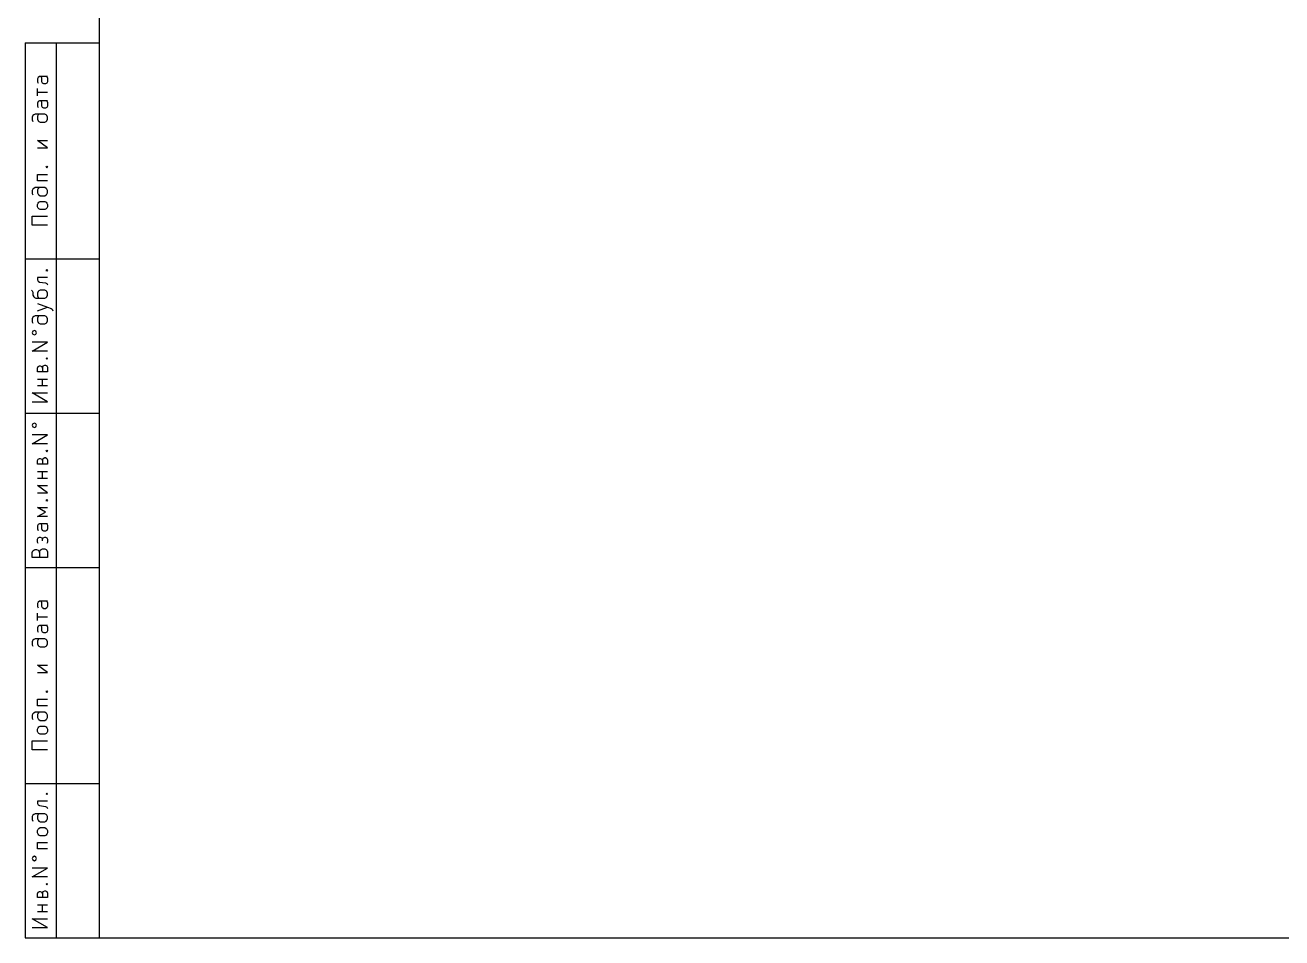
# Model space of a CAD drawing. Extents: x 8 to 415, y -296 to -5.
# Drawn here: x 8 to 211.5, y -292 to -144.1 of the extents above; entities that cross this region are included whole.
import ezdxf

# ---------------------------------------------------------------- set-up
doc = ezdxf.new("R2010")
doc.units = 0
doc.layers.add('BLACK', color=7, linetype='CONTINUOUS')

msp = doc.modelspace()

# ---------------------------------------------------------------- linework, layer by layer
at = {"layer": 'BLACK', "linetype": 'CONTINUOUS'}
for p, q in [((20, -5), (20, -292.002)), ((8, -147.002), (20, -147.002)), ((8, -147.002), (8, -292.002)), ((13, -147.002), (13, -292.002)), ((10.0959, -152.597), (9.97688, -152.836)), ((10.334, -152.478), (10.0959, -152.597)), ((11.6435, -152.478), (10.334, -152.478)), ((10.6912, -152.716), (10.5721, -152.478)), ((11.5245, -152.478), (11.6435, -152.716)), ((9.97688, -152.836), (9.97688, -153.312)), ((9.97688, -153.312), (10.0959, -153.55)), ((9.97688, -155.574), (9.97688, -154.383)), ((10.6912, -153.312), (10.6912, -152.716)), ((10.8102, -153.55), (10.6912, -153.312)), ((11.0483, -153.669), (10.8102, -153.55)), ((11.2864, -153.669), (11.0483, -153.669)), ((11.5245, -153.55), (11.2864, -153.669)), ((11.6435, -153.312), (11.5245, -153.55)), ((11.6435, -152.716), (11.6435, -153.312)), ((9.97688, -154.978), (11.6435, -154.978)), ((10.0959, -156.526), (9.97688, -156.764)), ((10.334, -156.407), (10.0959, -156.526)), ((11.6435, -156.407), (10.334, -156.407)), ((10.6912, -156.645), (10.5721, -156.407)), ((10.6912, -157.24), (10.6912, -156.645)), ((11.5245, -156.407), (11.6435, -156.645)), ((11.6435, -156.645), (11.6435, -157.24)), ((9.38164, -158.669), (9.26259, -158.788)), ((9.61974, -158.55), (9.38164, -158.669)), ((11.1674, -158.55), (9.61974, -158.55)), ((9.97688, -156.764), (9.97688, -157.24)), ((9.97688, -157.24), (10.0959, -157.478)), ((10.0959, -158.669), (9.97688, -158.907)), ((10.215, -158.55), (10.0959, -158.669)), ((10.8102, -157.478), (10.6912, -157.24)), ((11.0483, -157.597), (10.8102, -157.478)), ((11.2864, -157.597), (11.0483, -157.597)), ((11.4055, -158.669), (11.1674, -158.55)), ((11.5245, -157.478), (11.2864, -157.597)), ((11.5245, -158.788), (11.4055, -158.669)), ((11.6435, -157.24), (11.5245, -157.478)), ((9.26259, -158.788), (9.14355, -159.026)), ((9.14355, -159.026), (9.14355, -159.502)), ((9.14355, -159.502), (9.26259, -159.74)), ((9.97688, -158.907), (9.97688, -159.383)), ((9.97688, -159.383), (10.0959, -159.621)), ((10.0959, -159.621), (10.215, -159.74)), ((10.215, -159.74), (10.4531, -159.859)), ((10.4531, -159.859), (11.1674, -159.859)), ((11.1674, -159.859), (11.4055, -159.74)), ((11.4055, -159.74), (11.5245, -159.621)), ((11.6435, -159.026), (11.5245, -158.788)), ((11.5245, -159.621), (11.6435, -159.383)), ((11.6435, -159.383), (11.6435, -159.026)), ((11.6435, -164.026), (9.97688, -162.836)), ((9.97688, -162.836), (11.6435, -162.836)), ((9.97688, -164.026), (11.6435, -164.026)), ((9.97688, -169.383), (9.97688, -168.312)), ((9.97688, -168.312), (11.6435, -168.312)), ((11.4055, -167.121), (11.5245, -167.002)), ((11.5245, -167.24), (11.4055, -167.121)), ((11.4055, -167.121), (11.6435, -167.121)), ((11.5245, -167.002), (11.6435, -167.121)), ((11.6435, -167.121), (11.5245, -167.24)), ((9.26259, -170.693), (9.14355, -170.931)), ((9.14355, -170.931), (9.14355, -171.407)), ((9.38164, -170.574), (9.26259, -170.693)), ((9.61974, -170.455), (9.38164, -170.574)), ((11.1674, -170.455), (9.61974, -170.455)), ((11.6435, -169.383), (9.97688, -169.383)), ((10.0959, -170.574), (9.97688, -170.812)), ((9.97688, -170.812), (9.97688, -171.288)), ((10.215, -170.455), (10.0959, -170.574)), ((11.4055, -170.574), (11.1674, -170.455)), ((11.5245, -170.693), (11.4055, -170.574)), ((11.6435, -170.931), (11.5245, -170.693)), ((11.6435, -171.288), (11.6435, -170.931)), ((9.14355, -171.407), (9.26259, -171.645)), ((9.97688, -171.288), (10.0959, -171.526)), ((9.97688, -173.193), (10.0959, -172.955)), ((10.0959, -171.526), (10.215, -171.645)), ((10.0959, -172.955), (10.215, -172.836)), ((10.215, -171.645), (10.4531, -171.764)), ((10.215, -172.836), (10.4531, -172.716)), ((10.4531, -171.764), (11.1674, -171.764)), ((10.4531, -172.716), (11.1674, -172.716)), ((11.1674, -171.764), (11.4055, -171.645)), ((11.1674, -172.716), (11.4055, -172.836)), ((11.4055, -171.645), (11.5245, -171.526)), ((11.4055, -172.836), (11.5245, -172.955)), ((11.5245, -171.526), (11.6435, -171.288)), ((11.5245, -172.955), (11.6435, -173.193)), ((9.97688, -173.55), (9.97688, -173.193)), ((10.0959, -173.788), (9.97688, -173.55)), ((10.215, -173.907), (10.0959, -173.788)), ((10.4531, -174.026), (10.215, -173.907)), ((11.1674, -174.026), (10.4531, -174.026)), ((11.4055, -173.907), (11.1674, -174.026)), ((11.5245, -173.788), (11.4055, -173.907)), ((11.6435, -173.55), (11.5245, -173.788)), ((11.6435, -173.193), (11.6435, -173.55)), ((9.14355, -176.526), (9.14355, -175.097)), ((9.14355, -175.097), (11.6435, -175.097)), ((11.6435, -176.526), (9.14355, -176.526)), ((8, -182.002), (20, -182.002)), ((11.6435, -185.038), (9.97688, -185.038)), ((9.97688, -185.038), (9.97688, -185.395)), ((11.4055, -183.847), (11.5245, -183.728)), ((11.5245, -183.966), (11.4055, -183.847)), ((11.4055, -183.847), (11.6435, -183.847)), ((11.5245, -183.728), (11.6435, -183.847)), ((11.6435, -183.847), (11.5245, -183.966)), ((9.0245, -187.062), (9.14355, -187.181)), ((9.14355, -187.181), (9.26259, -187.419)), ((9.97688, -185.395), (10.0959, -185.633)), ((10.0959, -185.633), (10.334, -185.752)), ((10.215, -187.181), (10.0959, -187.3)), ((10.4531, -187.062), (10.215, -187.181)), ((10.334, -185.752), (11.2864, -185.871)), ((11.1674, -187.062), (10.4531, -187.062)), ((11.4055, -187.181), (11.1674, -187.062)), ((11.2864, -185.871), (11.5245, -185.99)), ((11.5245, -187.3), (11.4055, -187.181)), ((11.5245, -185.99), (11.6435, -186.228)), ((9.26259, -187.419), (9.26259, -187.895)), ((9.26259, -187.895), (9.38164, -188.133)), ((9.38164, -188.133), (9.50069, -188.252)), ((9.50069, -188.252), (9.73879, -188.371)), ((9.73879, -188.371), (11.1674, -188.371)), ((10.0959, -187.3), (9.97688, -187.538)), ((9.97688, -187.538), (9.97688, -188.014)), ((9.97688, -188.014), (10.0959, -188.252)), ((9.97688, -189.205), (11.6435, -189.8)), ((10.0959, -188.252), (10.215, -188.371)), ((11.1674, -188.371), (11.4055, -188.252)), ((11.4055, -188.252), (11.5245, -188.133)), ((11.6435, -187.538), (11.5245, -187.3)), ((11.5245, -188.133), (11.6435, -187.895)), ((11.6435, -187.895), (11.6435, -187.538)), ((9.61974, -191.228), (9.38164, -191.347)), ((11.1674, -191.228), (9.61974, -191.228)), ((9.97688, -190.395), (11.6435, -189.8)), ((10.215, -191.228), (10.0959, -191.347)), ((11.4055, -191.347), (11.1674, -191.228)), ((11.6435, -189.8), (12.2388, -190.038)), ((12.2388, -190.038), (12.3578, -190.157)), ((12.3578, -190.157), (12.4769, -190.395)), ((9.26259, -191.466), (9.14355, -191.705)), ((9.14355, -191.705), (9.14355, -192.181)), ((9.14355, -192.181), (9.26259, -192.419)), ((9.38164, -191.347), (9.26259, -191.466)), ((10.0959, -191.347), (9.97688, -191.586)), ((9.97688, -191.586), (9.97688, -192.062)), ((9.97688, -192.062), (10.0959, -192.3)), ((10.0959, -192.3), (10.215, -192.419)), ((10.215, -192.419), (10.4531, -192.538)), ((10.4531, -192.538), (11.1674, -192.538)), ((11.1674, -192.538), (11.4055, -192.419)), ((11.5245, -191.466), (11.4055, -191.347)), ((11.4055, -192.419), (11.5245, -192.3)), ((11.6435, -191.705), (11.5245, -191.466)), ((11.5245, -192.3), (11.6435, -192.062)), ((11.6435, -192.062), (11.6435, -191.705)), ((9.26259, -193.728), (9.14355, -193.966)), ((9.14355, -193.966), (9.26259, -194.205)), ((9.50069, -193.609), (9.26259, -193.728)), ((9.26259, -194.205), (9.50069, -194.324)), ((9.73879, -193.728), (9.50069, -193.609)), ((9.50069, -194.324), (9.73879, -194.205)), ((9.85783, -193.966), (9.73879, -193.728)), ((9.73879, -194.205), (9.85783, -193.966)), ((9.14355, -196.943), (11.6435, -195.514)), ((11.6435, -195.514), (9.14355, -195.514)), ((11.6435, -196.943), (9.14355, -196.943)), ((10.0959, -199.443), (10.334, -199.324)), ((10.334, -199.324), (10.4531, -199.324)), ((10.4531, -199.324), (10.6912, -199.443)), ((10.8102, -199.681), (10.9293, -199.324)), ((10.9293, -199.324), (11.1674, -199.205)), ((11.1674, -199.205), (11.2864, -199.205)), ((11.2864, -199.205), (11.5245, -199.324)), ((11.4055, -198.133), (11.5245, -198.014)), ((11.5245, -198.252), (11.4055, -198.133)), ((11.4055, -198.133), (11.6435, -198.133)), ((11.5245, -198.014), (11.6435, -198.133)), ((11.6435, -198.133), (11.5245, -198.252)), ((11.5245, -199.324), (11.6435, -199.562)), ((9.97688, -199.681), (10.0959, -199.443)), ((9.97688, -200.276), (9.97688, -199.681)), ((11.6435, -200.276), (9.97688, -200.276)), ((10.6912, -199.443), (10.8102, -199.681)), ((10.8102, -199.681), (10.8102, -200.276)), ((11.6435, -199.562), (11.6435, -200.276)), ((9.97688, -201.466), (11.6435, -201.466)), ((9.97688, -202.538), (11.6435, -202.538)), ((10.8102, -202.538), (10.8102, -201.466)), ((11.6435, -205.157), (9.14355, -203.728)), ((9.14355, -203.728), (11.6435, -203.728)), ((9.14355, -205.157), (11.6435, -205.157)), ((8, -207.002), (20, -207.002)), ((9.26259, -208.728), (9.14355, -208.966)), ((9.14355, -208.966), (9.26259, -209.205)), ((9.50069, -208.609), (9.26259, -208.728)), ((9.26259, -209.205), (9.50069, -209.324)), ((9.73879, -208.728), (9.50069, -208.609)), ((9.50069, -209.324), (9.73879, -209.205)), ((9.85783, -208.966), (9.73879, -208.728)), ((9.73879, -209.205), (9.85783, -208.966)), ((9.14355, -211.943), (11.6435, -210.514)), ((11.6435, -210.514), (9.14355, -210.514)), ((11.6435, -211.943), (9.14355, -211.943)), ((11.4055, -213.133), (11.5245, -213.014)), ((11.5245, -213.252), (11.4055, -213.133)), ((11.4055, -213.133), (11.6435, -213.133)), ((11.5245, -213.014), (11.6435, -213.133)), ((11.6435, -213.133), (11.5245, -213.252)), ((9.97688, -214.681), (10.0959, -214.443)), ((9.97688, -215.276), (9.97688, -214.681)), ((11.6435, -215.276), (9.97688, -215.276)), ((10.0959, -214.443), (10.334, -214.324)), ((10.334, -214.324), (10.4531, -214.324)), ((10.4531, -214.324), (10.6912, -214.443)), ((10.6912, -214.443), (10.8102, -214.681)), ((10.8102, -214.681), (10.9293, -214.324)), ((10.8102, -214.681), (10.8102, -215.276)), ((10.9293, -214.324), (11.1674, -214.205)), ((11.1674, -214.205), (11.2864, -214.205)), ((11.2864, -214.205), (11.5245, -214.324)), ((11.5245, -214.324), (11.6435, -214.562)), ((11.6435, -214.562), (11.6435, -215.276)), ((9.97688, -216.466), (11.6435, -216.466)), ((9.97688, -217.538), (11.6435, -217.538)), ((10.8102, -217.538), (10.8102, -216.466)), ((11.6435, -219.919), (9.97688, -218.728)), ((9.97688, -218.728), (11.6435, -218.728)), ((9.97688, -219.919), (11.6435, -219.919)), ((11.4055, -221.109), (11.5245, -220.99)), ((11.5245, -221.228), (11.4055, -221.109)), ((11.4055, -221.109), (11.6435, -221.109)), ((11.5245, -220.99), (11.6435, -221.109)), ((11.6435, -221.109), (11.5245, -221.228)), ((11.2864, -223.014), (9.97688, -222.3)), ((9.97688, -222.3), (11.6435, -222.3)), ((9.97688, -223.728), (11.2864, -223.014)), ((11.6435, -223.728), (9.97688, -223.728)), ((10.0959, -225.038), (9.97688, -225.276)), ((9.97688, -225.276), (9.97688, -225.752)), ((9.97688, -225.752), (10.0959, -225.99)), ((10.334, -224.919), (10.0959, -225.038)), ((11.6435, -224.919), (10.334, -224.919)), ((10.6912, -225.157), (10.5721, -224.919)), ((10.6912, -225.752), (10.6912, -225.157)), ((10.8102, -225.99), (10.6912, -225.752)), ((11.5245, -224.919), (11.6435, -225.157)), ((11.6435, -225.752), (11.5245, -225.99)), ((11.6435, -225.157), (11.6435, -225.752)), ((9.97688, -227.419), (10.0959, -227.181)), ((9.97688, -227.895), (9.97688, -227.419)), ((10.0959, -228.133), (9.97688, -227.895)), ((10.0959, -227.181), (10.334, -227.062)), ((10.334, -227.062), (10.4531, -227.062)), ((10.4531, -227.062), (10.6912, -227.181)), ((10.6912, -227.181), (10.8102, -227.419)), ((11.0483, -226.109), (10.8102, -225.99)), ((10.8102, -227.419), (10.9293, -227.181)), ((10.8102, -227.657), (10.8102, -227.419)), ((10.9293, -227.181), (11.1674, -227.062)), ((11.2864, -226.109), (11.0483, -226.109)), ((11.1674, -227.062), (11.2864, -227.062)), ((11.5245, -225.99), (11.2864, -226.109)), ((11.2864, -227.062), (11.5245, -227.181)), ((11.5245, -227.181), (11.6435, -227.419)), ((11.6435, -227.895), (11.5245, -228.133)), ((11.6435, -227.419), (11.6435, -227.895)), ((9.14355, -229.562), (9.26259, -229.324)), ((9.14355, -230.395), (9.14355, -229.562)), ((9.26259, -229.324), (9.38164, -229.205)), ((9.38164, -229.205), (9.61974, -229.086)), ((9.61974, -229.086), (9.85783, -229.086)), ((9.85783, -229.086), (10.0959, -229.205)), ((10.0959, -229.205), (10.215, -229.324)), ((10.215, -229.324), (10.334, -229.562)), ((10.334, -229.562), (10.4531, -229.205)), ((10.334, -229.562), (10.334, -230.395)), ((10.4531, -229.205), (10.5721, -229.086)), ((10.5721, -229.086), (10.8102, -228.966)), ((10.8102, -228.966), (11.1674, -228.966)), ((11.1674, -228.966), (11.4055, -229.086)), ((11.4055, -229.086), (11.5245, -229.205)), ((11.5245, -229.205), (11.6435, -229.443)), ((11.6435, -229.443), (11.6435, -230.395)), ((11.6435, -230.395), (9.14355, -230.395)), ((8, -232.002), (20, -232.002)), ((10.0959, -237.597), (9.97688, -237.836)), ((9.97688, -237.836), (9.97688, -238.312)), ((10.334, -237.478), (10.0959, -237.597)), ((11.6435, -237.478), (10.334, -237.478)), ((10.6912, -237.716), (10.5721, -237.478)), ((10.6912, -238.312), (10.6912, -237.716)), ((11.5245, -237.478), (11.6435, -237.716)), ((11.6435, -237.716), (11.6435, -238.312)), ((9.97688, -238.312), (10.0959, -238.55)), ((9.97688, -240.574), (9.97688, -239.383)), ((9.97688, -239.978), (11.6435, -239.978)), ((10.8102, -238.55), (10.6912, -238.312)), ((11.0483, -238.669), (10.8102, -238.55)), ((11.2864, -238.669), (11.0483, -238.669)), ((11.5245, -238.55), (11.2864, -238.669)), ((11.6435, -238.312), (11.5245, -238.55)), ((10.0959, -241.526), (9.97688, -241.764)), ((9.97688, -241.764), (9.97688, -242.24)), ((10.334, -241.407), (10.0959, -241.526)), ((11.6435, -241.407), (10.334, -241.407)), ((10.6912, -241.645), (10.5721, -241.407)), ((10.6912, -242.24), (10.6912, -241.645)), ((11.5245, -241.407), (11.6435, -241.645)), ((11.6435, -241.645), (11.6435, -242.24)), ((9.26259, -243.788), (9.14355, -244.026)), ((9.14355, -244.026), (9.14355, -244.502)), ((9.38164, -243.669), (9.26259, -243.788)), ((9.61974, -243.55), (9.38164, -243.669)), ((11.1674, -243.55), (9.61974, -243.55)), ((9.97688, -242.24), (10.0959, -242.478)), ((10.0959, -243.669), (9.97688, -243.907)), ((9.97688, -243.907), (9.97688, -244.383)), ((10.215, -243.55), (10.0959, -243.669)), ((10.8102, -242.478), (10.6912, -242.24)), ((11.0483, -242.597), (10.8102, -242.478)), ((11.2864, -242.597), (11.0483, -242.597)), ((11.4055, -243.669), (11.1674, -243.55)), ((11.5245, -242.478), (11.2864, -242.597)), ((11.5245, -243.788), (11.4055, -243.669)), ((11.6435, -242.24), (11.5245, -242.478)), ((11.6435, -244.026), (11.5245, -243.788)), ((11.6435, -244.383), (11.6435, -244.026)), ((9.14355, -244.502), (9.26259, -244.74)), ((9.97688, -244.383), (10.0959, -244.621)), ((10.0959, -244.621), (10.215, -244.74)), ((10.215, -244.74), (10.4531, -244.859)), ((10.4531, -244.859), (11.1674, -244.859)), ((11.1674, -244.859), (11.4055, -244.74)), ((11.4055, -244.74), (11.5245, -244.621)), ((11.5245, -244.621), (11.6435, -244.383)), ((11.6435, -249.026), (9.97688, -247.836)), ((9.97688, -247.836), (11.6435, -247.836)), ((9.97688, -249.026), (11.6435, -249.026)), ((11.4055, -252.121), (11.5245, -252.002)), ((11.5245, -252.24), (11.4055, -252.121)), ((11.4055, -252.121), (11.6435, -252.121)), ((11.5245, -252.002), (11.6435, -252.121)), ((11.6435, -252.121), (11.5245, -252.24)), ((9.97688, -254.383), (9.97688, -253.312)), ((9.97688, -253.312), (11.6435, -253.312)), ((9.26259, -255.693), (9.14355, -255.931)), ((9.14355, -255.931), (9.14355, -256.407)), ((9.38164, -255.574), (9.26259, -255.693)), ((9.61974, -255.455), (9.38164, -255.574)), ((11.1674, -255.455), (9.61974, -255.455)), ((11.6435, -254.383), (9.97688, -254.383)), ((10.0959, -255.574), (9.97688, -255.812)), ((9.97688, -255.812), (9.97688, -256.288)), ((9.97688, -256.288), (10.0959, -256.526)), ((10.215, -255.455), (10.0959, -255.574)), ((11.4055, -255.574), (11.1674, -255.455)), ((11.5245, -255.693), (11.4055, -255.574)), ((11.6435, -255.931), (11.5245, -255.693)), ((11.5245, -256.526), (11.6435, -256.288)), ((11.6435, -256.288), (11.6435, -255.931)), ((9.14355, -256.407), (9.26259, -256.645)), ((9.97688, -258.193), (10.0959, -257.955)), ((9.97688, -258.55), (9.97688, -258.193)), ((10.0959, -256.526), (10.215, -256.645)), ((10.0959, -257.955), (10.215, -257.836)), ((10.215, -256.645), (10.4531, -256.764)), ((10.215, -257.836), (10.4531, -257.716)), ((10.4531, -256.764), (11.1674, -256.764)), ((10.4531, -257.716), (11.1674, -257.716)), ((11.1674, -256.764), (11.4055, -256.645)), ((11.1674, -257.716), (11.4055, -257.836)), ((11.4055, -256.645), (11.5245, -256.526)), ((11.4055, -257.836), (11.5245, -257.955)), ((11.5245, -257.955), (11.6435, -258.193)), ((11.6435, -258.193), (11.6435, -258.55)), ((9.14355, -261.526), (9.14355, -260.097)), ((9.14355, -260.097), (11.6435, -260.097)), ((10.0959, -258.788), (9.97688, -258.55)), ((10.215, -258.907), (10.0959, -258.788)), ((10.4531, -259.026), (10.215, -258.907)), ((11.1674, -259.026), (10.4531, -259.026)), ((11.4055, -258.907), (11.1674, -259.026)), ((11.5245, -258.788), (11.4055, -258.907)), ((11.6435, -258.55), (11.5245, -258.788)), ((11.6435, -261.526), (9.14355, -261.526)), ((8, -267.002), (20, -267.002)), ((11.4055, -268.669), (11.5245, -268.55)), ((11.5245, -268.55), (11.6435, -268.669)), ((11.6435, -269.859), (9.97688, -269.859)), ((9.97688, -269.859), (9.97688, -270.216)), ((9.97688, -270.216), (10.0959, -270.455)), ((10.0959, -270.455), (10.334, -270.574)), ((10.334, -270.574), (11.2864, -270.693)), ((11.5245, -268.788), (11.4055, -268.669)), ((11.4055, -268.669), (11.6435, -268.669)), ((11.6435, -268.669), (11.5245, -268.788)), ((9.26259, -272.121), (9.14355, -272.359)), ((9.14355, -272.359), (9.14355, -272.836)), ((9.38164, -272.002), (9.26259, -272.121)), ((9.61974, -271.883), (9.38164, -272.002)), ((11.1674, -271.883), (9.61974, -271.883)), ((10.0959, -272.002), (9.97688, -272.24)), ((9.97688, -272.24), (9.97688, -272.716)), ((10.215, -271.883), (10.0959, -272.002)), ((11.4055, -272.002), (11.1674, -271.883)), ((11.2864, -270.693), (11.5245, -270.812)), ((11.5245, -272.121), (11.4055, -272.002)), ((11.5245, -270.812), (11.6435, -271.05)), ((11.6435, -272.359), (11.5245, -272.121)), ((11.6435, -272.716), (11.6435, -272.359)), ((9.14355, -272.836), (9.26259, -273.074)), ((9.97688, -272.716), (10.0959, -272.955)), ((9.97688, -274.621), (10.0959, -274.383)), ((9.97688, -274.978), (9.97688, -274.621)), ((10.0959, -272.955), (10.215, -273.074)), ((10.0959, -274.383), (10.215, -274.264)), ((10.215, -273.074), (10.4531, -273.193)), ((10.215, -274.264), (10.4531, -274.145)), ((10.4531, -273.193), (11.1674, -273.193)), ((10.4531, -274.145), (11.1674, -274.145)), ((11.1674, -273.193), (11.4055, -273.074)), ((11.1674, -274.145), (11.4055, -274.264)), ((11.4055, -273.074), (11.5245, -272.955)), ((11.4055, -274.264), (11.5245, -274.383)), ((11.5245, -272.955), (11.6435, -272.716)), ((11.5245, -274.383), (11.6435, -274.621)), ((11.6435, -274.621), (11.6435, -274.978)), ((10.0959, -275.216), (9.97688, -274.978)), ((9.97688, -277.597), (9.97688, -276.526)), ((9.97688, -276.526), (11.6435, -276.526)), ((10.215, -275.336), (10.0959, -275.216)), ((10.4531, -275.455), (10.215, -275.336)), ((11.1674, -275.455), (10.4531, -275.455)), ((11.4055, -275.336), (11.1674, -275.455)), ((11.5245, -275.216), (11.4055, -275.336)), ((11.6435, -274.978), (11.5245, -275.216)), ((11.6435, -277.597), (9.97688, -277.597)), ((9.26259, -278.907), (9.14355, -279.145)), ((9.14355, -279.145), (9.26259, -279.383)), ((9.14355, -282.121), (11.6435, -280.693)), ((11.6435, -280.693), (9.14355, -280.693)), ((9.50069, -278.788), (9.26259, -278.907)), ((9.26259, -279.383), (9.50069, -279.502)), ((9.73879, -278.907), (9.50069, -278.788)), ((9.50069, -279.502), (9.73879, -279.383)), ((9.85783, -279.145), (9.73879, -278.907)), ((9.73879, -279.383), (9.85783, -279.145)), ((11.6435, -282.121), (9.14355, -282.121)), ((9.97688, -284.859), (10.0959, -284.621)), ((9.97688, -285.455), (9.97688, -284.859)), ((10.0959, -284.621), (10.334, -284.502)), ((10.334, -284.502), (10.4531, -284.502)), ((10.4531, -284.502), (10.6912, -284.621)), ((10.6912, -284.621), (10.8102, -284.859)), ((10.8102, -284.859), (10.9293, -284.502)), ((10.8102, -284.859), (10.8102, -285.455)), ((10.9293, -284.502), (11.1674, -284.383)), ((11.1674, -284.383), (11.2864, -284.383)), ((11.2864, -284.383), (11.5245, -284.502)), ((11.4055, -283.312), (11.5245, -283.193)), ((11.5245, -283.431), (11.4055, -283.312)), ((11.4055, -283.312), (11.6435, -283.312)), ((11.5245, -283.193), (11.6435, -283.312)), ((11.6435, -283.312), (11.5245, -283.431)), ((11.5245, -284.502), (11.6435, -284.74)), ((11.6435, -284.74), (11.6435, -285.455)), ((11.6435, -285.455), (9.97688, -285.455)), ((9.97688, -286.645), (11.6435, -286.645)), ((10.8102, -287.716), (10.8102, -286.645)), ((11.6435, -290.336), (9.14355, -288.907)), ((9.14355, -288.907), (11.6435, -288.907)), ((9.97688, -287.716), (11.6435, -287.716)), ((9.14355, -290.336), (11.6435, -290.336)), ((8, -292.002), (20, -292.002)), ((20, -292.002), (414.989, -292.002))]:
    msp.add_line(p, q, dxfattribs=at)

doc.saveas('drawing.dxf')
